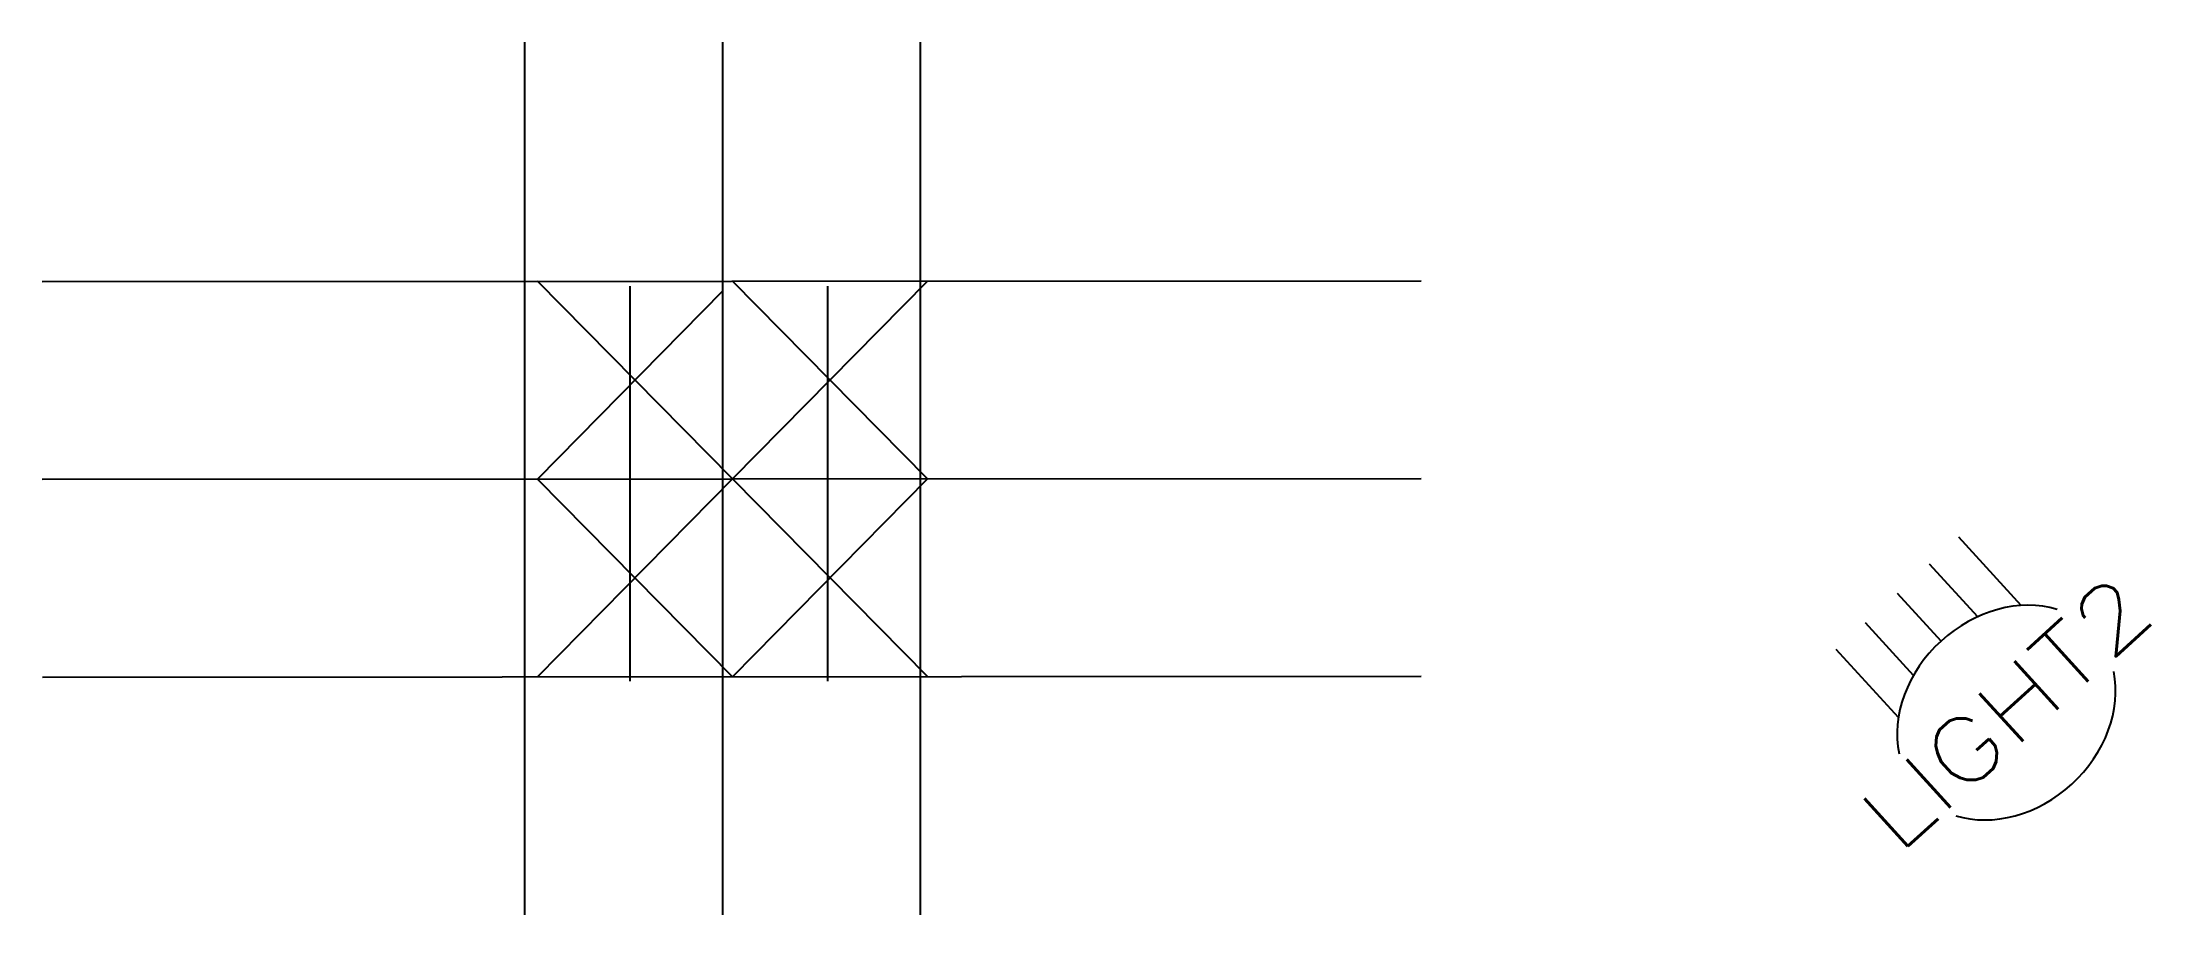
# Model space of a CAD drawing. Header units: inches. Extents: x 1.09 to 6.42, y 1.04 to 3.25.
import ezdxf
from ezdxf.enums import TextEntityAlignment as Align

# ---------------------------------------------------------------- set-up
doc = ezdxf.new("R2010")
doc.units = ezdxf.units.IN
doc.header["$MEASUREMENT"] = 0
doc.layers.add('ASHADE', color=7, linetype='Continuous')
doc.layers.add('Temp', color=1, linetype='Continuous')
doc.styles.add('ASHADE', font='simplex.shx', dxfattribs={"height": 0.2})

# ---------------------------------------------------------------- blocks, each defined once
blk = doc.blocks.new('direct')
at = {"layer": 'ASHADE', "color": 7, "linetype": 'Continuous'}
for p, q in [((-0.21, 0.2142), (-0.21, 0.5)), ((-0.11, 0.2791), (-0.11, 0.5)), ((0, 0.3), (0, 0.5)), ((0.11, 0.2791), (0.11, 0.5)), ((0.21, 0.2142), (0.21, 0.5))]:
    blk.add_line(p, q, dxfattribs=at)
for start, end in [(25.6793, 154.3207), (205.6793, 334.3207)]:
    blk.add_arc((0, 0), 0.3, start, end, dxfattribs=at)
at = {"layer": 'ASHADE', "color": 7, "linetype": 'Continuous', "flags": 1}
for tag, p in [('GNAME', (0, 0.28)), ('LAX', (0, 0.265)), ('COLOR', (0, 0.205)), ('LAY', (0, 0.25)), ('LAZ', (0, 0.235)), ('INTENSITY', (0, 0.22)), ('CONEA', (0, 0.19)), ('CONED', (0, 0.175)), ('BEAMD', (0, 0.16))]:
    blk.add_attdef(tag, p, '', height=0.01, dxfattribs=at)
at = {"layer": 'ASHADE', "color": 1, "linetype": 'Continuous', "style": 'ASHADE'}
blk.add_attdef('SNAME', text='', height=0.2, dxfattribs=at).set_placement((0, -0.1), align=Align.CENTER)

msp = doc.modelspace()

# ---------------------------------------------------------------- linework, layer by layer
at = {"layer": 'Temp'}
for p, q in [((2.31, 1.0442, 1.01), (2.31, 3.25, 1.01)), ((2.81, 1.0442, 1.01), (2.81, 3.25, 1.01)), ((3.31, 1.0442, 1.01), (3.31, 3.25, 1.01)), ((1.0897, 2.645, 0.96), (4.5755, 2.6471, 1.01)), ((2.835, 2.146, 0.985), (2.342, 2.6458, 0.978)), ((2.81, 2.6211, 1.01), (2.342, 2.1458, 0.978)), ((2.576, 1.6349, 0.994), (2.576, 2.6334, 0.994)), ((3.3279, 2.6463, 0.9921), (2.835, 2.146, 0.985)), ((3.3279, 2.1463, 0.9921), (2.835, 2.646, 0.985)), ((3.076, 1.6349, 0.994), (3.076, 2.6334, 0.994)), ((1.09, 2.145, 0.96), (4.5758, 2.1471, 1.01)), ((2.835, 2.146, 0.985), (2.342, 1.6458, 0.978)), ((2.342, 2.1458, 0.978), (2.835, 1.646, 0.985)), ((3.3279, 2.1463, 0.9921), (2.835, 1.646, 0.985)), ((2.835, 2.146, 0.985), (3.3279, 1.6463, 0.9921)), ((1.0903, 1.645, 0.96), (4.5761, 1.6471, 1.01))]:
    msp.add_line(p, q, dxfattribs=at)

# ---------------------------------------------------------------- block references
at = {"extrusion": (-0.38929, 0.426365, 0.816497)}
ref = msp.add_blockref('direct', (-5.5203, 2.9731, -0.8776), dxfattribs=dict(at, rotation=180))
ref.add_attrib('SNAME', 'LIGHT2', dxfattribs={"layer": 'ASHADE', "color": 1, "linetype": 'Continuous', "extrusion": (-0.38929, 0.426365, 0.816497), "height": 0.2, "rotation": 180, "style": 'ASHADE'}).set_placement((-5.5203, 3.0731, -0.8776), align=Align.CENTER)

doc.saveas('drawing.dxf')
